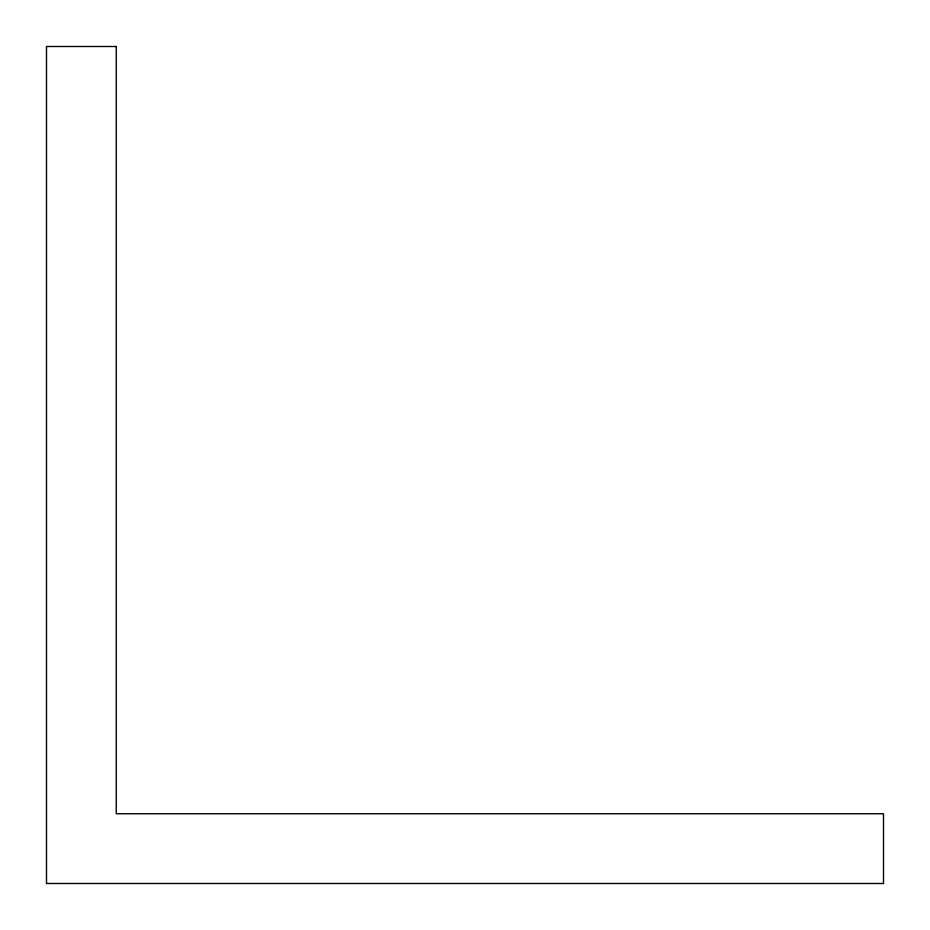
<?xml version="1.0" encoding="UTF-8"?>
<svg xmlns="http://www.w3.org/2000/svg" width="930" height="930" viewBox="0 0 930 930"><rect width="100%" height="100%" fill="white"/><g stroke="black" fill="none" stroke-linecap="round" stroke-linejoin="round"><path stroke-width="1.4" d="M116.25 46.5L46.5 46.5L46.5 883.5L883.5 883.5L883.5 813.75L116.25 813.75L116.25 46.5"/></g></svg>
